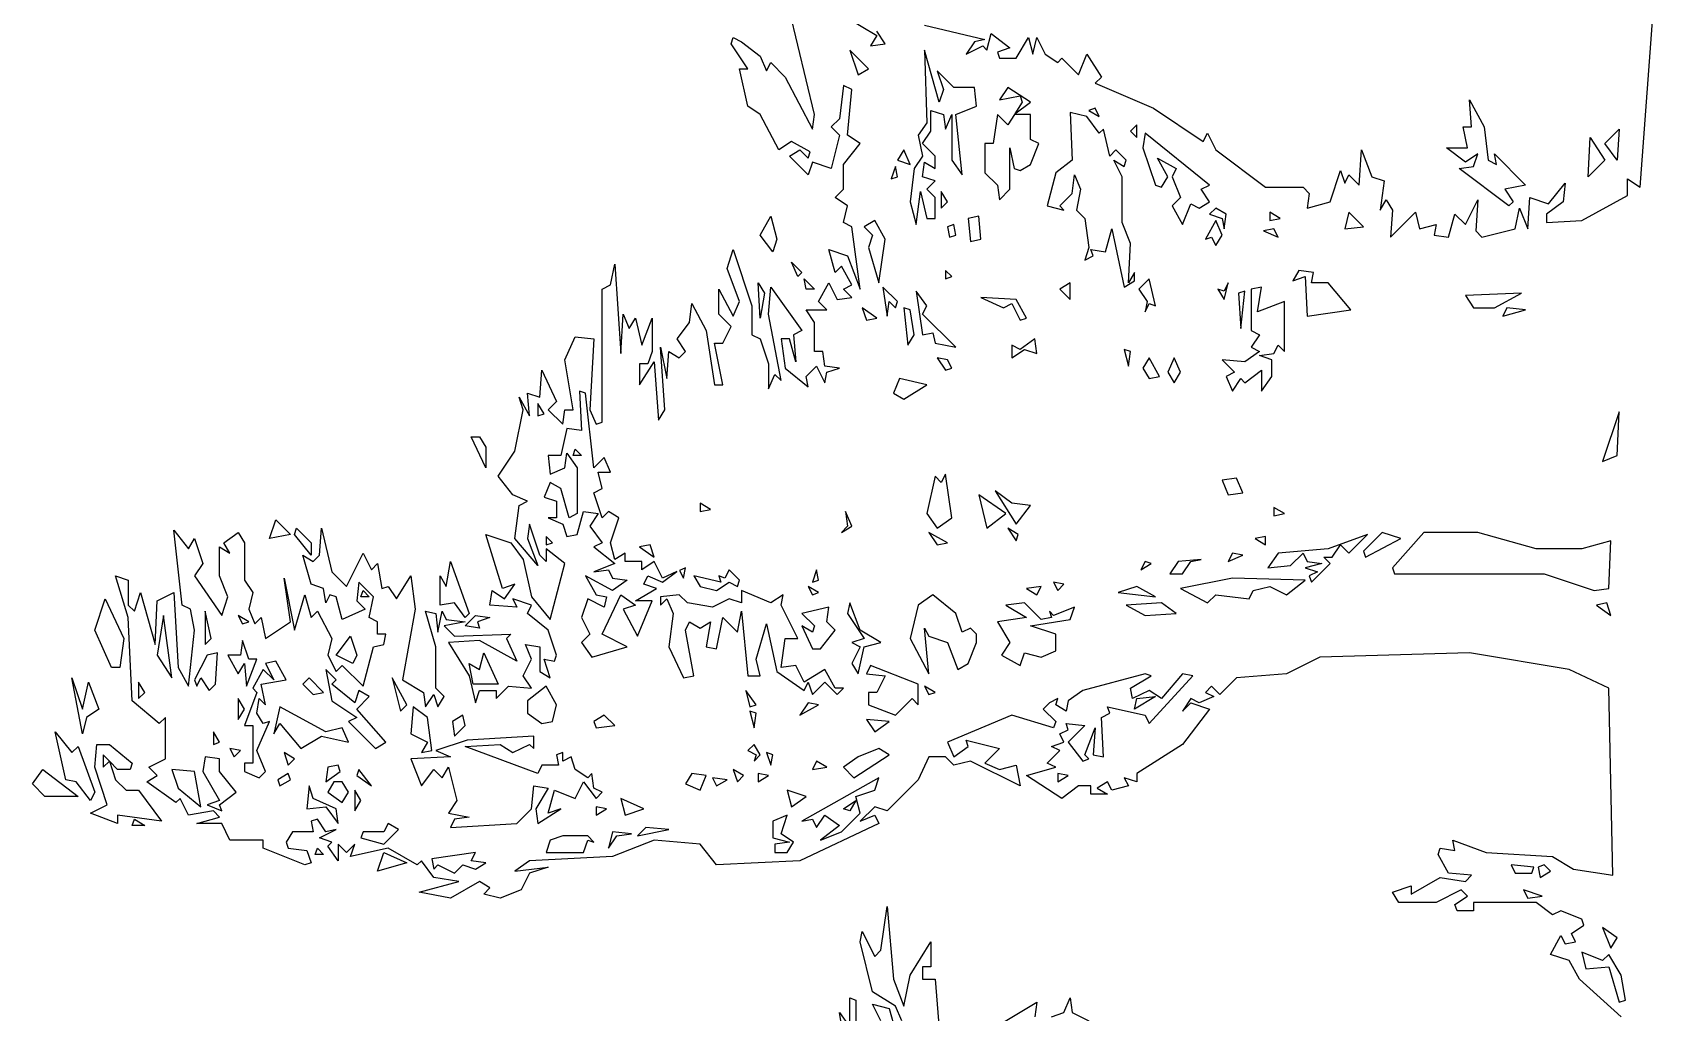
# Model space of a CAD drawing. Header units: millimetres. Extents: x -1916 to 1919, y -2 to 9002.
# Drawn here: x -1837 to -120, y 3879 to 4917 of the extents above; entities that cross this region are included whole.
import ezdxf

# ---------------------------------------------------------------- set-up
doc = ezdxf.new("R2010")
doc.units = ezdxf.units.MM
doc.layers.add('ALMOND-DRAW-PROFILE', color=7, linetype='Continuous', lineweight=25)

msp = doc.modelspace()

# ---------------------------------------------------------------- linework, layer by layer
at = {"layer": 'ALMOND-DRAW-PROFILE'}
for points in [[(-892.7, 4924.9), (-828.9, 4909.5), (-839.9, 4907.3), (-848.7, 4894.1), (-831.1, 4902.9), (-826.7, 4898.5), (-822.3, 4916.1), (-802.5, 4900.7), (-815.7, 4896.3), (-813.5, 4889.7), (-795.9, 4889.7), (-782.7, 4911.7), (-778.3, 4894.1), (-773.9, 4911.7), (-765.1, 4894.1), (-751.8, 4885.3), (-747.4, 4889.7), (-729.8, 4872.1), (-721, 4894.1), (-705.6, 4869.9), (-712.2, 4863.3), (-650.6, 4836.8), (-597.7, 4801.6), (-593.3, 4810.4), (-584.5, 4792.8), (-531.7, 4753.2), (-492.1, 4753.2), (-485.5, 4746.6), (-487.7, 4731.2), (-463.4, 4737.8), (-452.4, 4770.8), (-448, 4757.6), (-443.6, 4766.4), (-432.6, 4755.4), (-430.4, 4792.8), (-419.4, 4764.2), (-406.2, 4759.8), (-410.6, 4729), (-404, 4740), (-397.4, 4729), (-399.6, 4700.3), (-373.2, 4726.8), (-368.8, 4709.1), (-351.2, 4713.6), (-353.4, 4702.5), (-338, 4700.3), (-331.3, 4724.6), (-320.3, 4713.6), (-307.1, 4740), (-309.3, 4706.9), (-302.7, 4700.3), (-267.5, 4709.1), (-263.1, 4731.2), (-254.3, 4709.1), (-252.1, 4742.2), (-232.3, 4735.6), (-214.7, 4757.6), (-216.9, 4737.8), (-234.5, 4724.6), (-234.5, 4715.8), (-197.1, 4718), (-148.6, 4744.4), (-148.6, 4762), (-135.4, 4753.2), (-120, 4957.9)], [(-155.2, 3874.8), (-199.3, 3914.4), (-210.3, 3934.2), (-230.1, 3940.8), (-219.1, 3960.6), (-214.7, 3951.8), (-203.7, 3954), (-208.1, 3962.8), (-194.9, 3971.6), (-197.1, 3978.2), (-219.1, 3987), (-227.9, 3982.6), (-245.5, 3995.8), (-311.5, 3995.8), (-311.5, 3987), (-329.1, 3987), (-331.3, 3993.6), (-318.1, 4002.4), (-324.7, 4009.1), (-351.2, 3995.8), (-390.8, 3995.8), (-397.4, 4006.8), (-377.6, 4013.5), (-377.6, 4004.6), (-346.8, 4022.3), (-320.3, 4017.9), (-313.7, 4024.5), (-338, 4026.7), (-349, 4046.5), (-346.8, 4053.1), (-331.3, 4050.9), (-333.6, 4061.9), (-298.3, 4048.7), (-227.9, 4044.3), (-205.9, 4031.1), (-164, 4024.5), (-168.4, 4222.6), (-210.3, 4242.4), (-315.9, 4260), (-474.5, 4255.6), (-509.7, 4238), (-562.5, 4233.6), (-580.1, 4216), (-588.9, 4224.8), (-595.5, 4218.2), (-586.7, 4213.8), (-602.1, 4207.2), (-610.9, 4211.6), (-619.8, 4198.4), (-610.9, 4207.2), (-591.1, 4200.6), (-619.8, 4163.2), (-668.2, 4132.3), (-668.2, 4123.5), (-681.4, 4127.9), (-677, 4119.1), (-694.6, 4114.7), (-699, 4123.5), (-710, 4116.9), (-699, 4110.3), (-716.6, 4110.3), (-716.6, 4119.1), (-729.8, 4119.1), (-747.4, 4105.9), (-784.9, 4130.1), (-754, 4138.9), (-762.9, 4143.3), (-749.6, 4156.6), (-758.5, 4161), (-745.2, 4165.4), (-749.6, 4174.2), (-740.8, 4178.6), (-743, 4185.2), (-723.2, 4183), (-740.8, 4165.4), (-725.4, 4145.5), (-718.8, 4147.7), (-723.2, 4152.2), (-712.2, 4180.8), (-714.4, 4152.2), (-703.4, 4150), (-705.6, 4191.8), (-696.8, 4196.2), (-699, 4202.8), (-659.4, 4194), (-655, 4185.2), (-608.7, 4235.8), (-619.8, 4238), (-641.8, 4211.6), (-655, 4220.4), (-672.6, 4211.6), (-674.8, 4222.6), (-652.8, 4235.8), (-659.4, 4238), (-725.4, 4220.4), (-740.8, 4209.4), (-743, 4198.4), (-754, 4205), (-751.8, 4211.6), (-760.7, 4207.2), (-767.3, 4200.6), (-754, 4187.4), (-756.3, 4180.8), (-800.3, 4194), (-868.5, 4165.4), (-861.9, 4150), (-846.5, 4161), (-848.7, 4167.6), (-813.5, 4158.8), (-828.9, 4143.3), (-813.5, 4136.7), (-795.9, 4141.1), (-791.5, 4119.1), (-844.3, 4145.5), (-861.9, 4141.1), (-870.7, 4150), (-888.3, 4150), (-899.4, 4125.7), (-932.4, 4092.7), (-945.6, 4097.1), (-961, 4081.7), (-945.6, 4088.3), (-941.2, 4079.5), (-1024.8, 4039.9), (-1112.9, 4035.5), (-1130.5, 4057.5), (-1179, 4061.9), (-1223, 4044.3), (-1311, 4039.9), (-1326.5, 4028.9), (-1291.2, 4033.3), (-1311, 4026.7), (-1319.9, 4009.1), (-1341.9, 4000.2), (-1359.5, 4004.6), (-1352.9, 4011.3), (-1363.9, 4017.9), (-1394.7, 4000.2), (-1427.7, 4006.8), (-1385.9, 4017.9), (-1412.3, 4022.3), (-1425.5, 4039.9), (-1429.9, 4035.5), (-1460.8, 4053.1), (-1500.4, 4044.3), (-1496, 4057.5), (-1504.8, 4048.7), (-1513.6, 4057.5), (-1513.6, 4039.9), (-1524.6, 4055.3), (-1520.2, 4059.7), (-1533.4, 4064.1), (-1515.8, 4072.9), (-1526.8, 4070.7), (-1535.6, 4083.9), (-1542.2, 4081.7), (-1540, 4070.7), (-1562, 4070.7), (-1568.6, 4059.7), (-1566.4, 4053.1), (-1546.6, 4050.9), (-1542.2, 4037.7), (-1548.8, 4035.5), (-1592.8, 4053.1), (-1592.8, 4061.9), (-1628.1, 4061.9), (-1636.9, 4079.5), (-1663.3, 4079.5), (-1639.1, 4086.1), (-1645.7, 4092.7), (-1672.1, 4088.3), (-1680.9, 4105.9), (-1685.3, 4101.5), (-1716.1, 4123.5), (-1705.1, 4130.1), (-1713.9, 4138.9), (-1696.3, 4147.7), (-1696.3, 4191.8), (-1702.9, 4185.2), (-1731.5, 4209.4), (-1735.9, 4297.5), (-1749.2, 4341.5), (-1735.9, 4337.1), (-1735.9, 4310.7), (-1729.3, 4304.1), (-1722.7, 4323.9), (-1707.3, 4268.8), (-1705.1, 4315.1), (-1687.5, 4323.9), (-1683.1, 4244.6), (-1672.1, 4224.8), (-1665.5, 4284.2), (-1669.9, 4306.3), (-1678.7, 4310.7), (-1687.5, 4389.9), (-1672.1, 4370.1), (-1665.5, 4381.1), (-1656.7, 4354.7), (-1665.5, 4341.5), (-1636.9, 4299.7), (-1630.3, 4319.5), (-1639.1, 4341.5), (-1639.1, 4372.3), (-1628.1, 4365.7), (-1634.7, 4376.7), (-1619.3, 4387.7), (-1612.7, 4376.7), (-1612.7, 4337.1), (-1603.9, 4323.9), (-1608.3, 4306.3), (-1601.7, 4290.9), (-1595, 4297.5), (-1590.6, 4275.4), (-1564.2, 4293.1), (-1570.8, 4339.3), (-1559.8, 4284.2), (-1548.8, 4321.7), (-1542.2, 4297.5), (-1535.6, 4304.1), (-1520.2, 4275.4), (-1524.6, 4257.8), (-1515.8, 4240.2), (-1509.2, 4246.8), (-1487.2, 4224.8), (-1476.2, 4266.6), (-1465.2, 4268.8), (-1463, 4279.8), (-1471.8, 4279.8), (-1471.8, 4293.1), (-1480.6, 4297.5), (-1476.2, 4319.5), (-1491.6, 4334.9), (-1493.8, 4315.1), (-1485, 4306.3), (-1509.2, 4295.3), (-1515.8, 4319.5), (-1522.4, 4321.7), (-1526.8, 4312.9), (-1529, 4328.3), (-1542.2, 4332.7), (-1551, 4363.5), (-1540, 4356.9), (-1533.4, 4363.5), (-1531.2, 4392.1), (-1520.2, 4345.9), (-1504.8, 4330.5), (-1487.2, 4365.7), (-1478.4, 4348.1), (-1471.8, 4354.7), (-1467.4, 4328.3), (-1460.8, 4330.5), (-1451.9, 4317.3), (-1436.5, 4341.5), (-1432.1, 4306.3), (-1445.3, 4231.4), (-1423.3, 4218.2), (-1421.1, 4202.8), (-1412.3, 4216), (-1407.9, 4202.8), (-1401.3, 4213.8), (-1410.1, 4222.6), (-1410.1, 4266.6), (-1421.1, 4304.1), (-1410.1, 4301.9), (-1407.9, 4282), (-1403.5, 4304.1), (-1399.1, 4295.3), (-1379.3, 4293.1), (-1401.3, 4288.6), (-1390.3, 4277.6), (-1330.9, 4279.8), (-1335.3, 4275.4), (-1324.3, 4251.2), (-1363.9, 4273.2), (-1396.9, 4271), (-1374.9, 4235.8), (-1368.3, 4207.2), (-1363.9, 4220.4), (-1346.3, 4220.4), (-1346.3, 4211.6), (-1333.1, 4224.8), (-1308.8, 4222.6), (-1317.7, 4235.8), (-1308.8, 4253.4), (-1315.4, 4268.8), (-1300, 4266.6), (-1300, 4240.2), (-1289, 4233.6), (-1295.6, 4253.4), (-1284.6, 4251.2), (-1282.4, 4257.8), (-1291.2, 4284.2), (-1313.2, 4301.9), (-1308.8, 4310.7), (-1328.7, 4317.3), (-1324.3, 4308.5), (-1352.9, 4310.7), (-1350.7, 4326.1), (-1337.5, 4317.3), (-1326.5, 4332.7), (-1339.7, 4328.3), (-1357.3, 4385.5), (-1330.9, 4376.7), (-1317.7, 4359.1), (-1308.8, 4319.5), (-1289, 4295.3), (-1273.6, 4354.7), (-1293.4, 4370.1), (-1293.4, 4356.9), (-1300, 4363.5), (-1311, 4396.5), (-1313.2, 4381.1), (-1302.2, 4352.5), (-1326.5, 4381.1), (-1322.1, 4416.3), (-1313.2, 4420.7), (-1328.7, 4427.3), (-1344.1, 4447.2), (-1326.5, 4473.6), (-1317.7, 4517.6), (-1322.1, 4530.8), (-1311, 4511), (-1313.2, 4535.2), (-1300, 4530.8), (-1297.8, 4559.4), (-1282.4, 4526.4), (-1291.2, 4517.6), (-1275.8, 4502.2), (-1273.6, 4517.6), (-1264.8, 4517.6), (-1273.6, 4570.5), (-1262.6, 4594.7), (-1242.8, 4592.5), (-1247.2, 4517.6), (-1240.6, 4502.2), (-1234, 4504.4), (-1234, 4645.3), (-1225.2, 4649.7), (-1220.8, 4671.7), (-1214.2, 4577.1), (-1212, 4618.9), (-1205.4, 4603.5), (-1198.8, 4614.5), (-1192.2, 4585.9), (-1181.2, 4614.5), (-1181.2, 4579.3), (-1185.6, 4566), (-1194.4, 4566), (-1194.4, 4544), (-1179, 4568.2), (-1174.5, 4506.6), (-1167.9, 4517.6), (-1172.3, 4583.7), (-1165.7, 4550.6), (-1163.5, 4579.3), (-1152.5, 4572.7), (-1145.9, 4579.3), (-1154.7, 4592.5), (-1141.5, 4610.1), (-1139.3, 4629.9), (-1123.9, 4601.3), (-1115.1, 4544), (-1106.3, 4544), (-1115.1, 4588.1), (-1106.3, 4588.1), (-1097.5, 4605.7), (-1110.7, 4618.9), (-1110.7, 4645.3), (-1095.3, 4616.7), (-1088.7, 4632.1), (-1101.9, 4667.3), (-1095.3, 4687.1), (-1075.5, 4627.7), (-1075.5, 4596.9), (-1066.7, 4592.5), (-1057.9, 4566), (-1057.9, 4539.6), (-1051.3, 4555), (-1044.7, 4548.4), (-1057.9, 4618.9), (-1055.7, 4647.5), (-1022.6, 4601.3), (-1031.4, 4596.9), (-1029.2, 4568.2), (-1035.8, 4592.5), (-1044.7, 4592.5), (-1040.3, 4561.6), (-1016, 4541.8), (-1018.2, 4552.8), (-1007.2, 4563.8), (-998.4, 4546.2), (-996.2, 4557.2), (-983, 4561.6), (-998.4, 4563.8), (-1000.6, 4579.3), (-1009.4, 4579.3), (-1009.4, 4610.1), (-1018.2, 4623.3), (-996.2, 4623.3), (-1005, 4632.1), (-994, 4651.9), (-985.2, 4634.3), (-969.8, 4636.5), (-978.6, 4645.3), (-969.8, 4649.7), (-980.8, 4669.5), (-987.4, 4662.9), (-994, 4687.1), (-974.2, 4680.5), (-961, 4645.3), (-969.8, 4711.4), (-978.6, 4715.8), (-974.2, 4733.4), (-987.4, 4742.2), (-978.6, 4751), (-978.6, 4777.4), (-961, 4799.4), (-974.2, 4808.2), (-969.8, 4856.7), (-978.6, 4861.1), (-983, 4825.8), (-991.8, 4817), (-983, 4808.2), (-991.8, 4773), (-1011.6, 4779.6), (-1016, 4766.4), (-1035.8, 4786.2), (-1024.8, 4792.8), (-1016, 4784), (-1013.8, 4790.6), (-1033.6, 4801.6), (-1046.9, 4792.8), (-1066.7, 4830.2), (-1079.9, 4839), (-1088.7, 4878.7), (-1079.9, 4878.7), (-1097.5, 4905.1), (-1095.3, 4911.7), (-1086.5, 4907.3), (-1066.7, 4891.9), (-1060.1, 4876.5), (-1055.7, 4885.3), (-1040.3, 4869.9), (-1011.6, 4814.8), (-1009.4, 4830.2), (-1035.8, 4940.3)], [(-976.4, 4933.7), (-943.4, 4913.9), (-950, 4902.9), (-934.6, 4905.1), (-943.4, 4918.3)], [(-917, 3870.4), (-923.6, 3885.8), (-947.8, 3901.2), (-961, 3954), (-958.8, 3965), (-945.6, 3938.6), (-939, 3945.2), (-932.4, 3991.4), (-925.8, 3914.4), (-914.8, 3885.8), (-908.2, 3918.8), (-886.1, 3954), (-886.1, 3927.6), (-894.9, 3927.6), (-894.9, 3914.4), (-881.7, 3914.4), (-877.3, 3861.5)], [(-939, 3870.4), (-947.8, 3888), (-930.2, 3883.6), (-923.6, 3859.3)], [(-817.9, 3863.7), (-773.9, 3890.2), (-776.1, 3874.8)], [(-758.5, 3874.8), (-745.2, 3879.2), (-738.6, 3894.6), (-736.4, 3879.2), (-718.8, 3870.4)]]:
    msp.add_lwpolyline(points, dxfattribs=at)
for points in [[(-963.2, 4872.1), (-952.2, 4878.7), (-972, 4898.5)], [(-901.6, 4713.6), (-897.2, 4748.8), (-890.5, 4720.2), (-881.7, 4720.2), (-881.7, 4742.2), (-890.5, 4751), (-881.7, 4759.8), (-894.9, 4764.2), (-892.7, 4779.6), (-881.7, 4773), (-881.7, 4786.2), (-894.9, 4799.4), (-886.1, 4812.6), (-886.1, 4834.6), (-872.9, 4830.2), (-870.7, 4814.8), (-864.1, 4830.2), (-864.1, 4781.8), (-853.1, 4766.4), (-859.7, 4830.2), (-837.7, 4839), (-839.9, 4858.9), (-861.9, 4858.9), (-879.5, 4876.5), (-872.9, 4856.7), (-877.3, 4843.4), (-892.7, 4898.5), (-890.5, 4821.4), (-899.4, 4808.2), (-894.9, 4786.2), (-903.8, 4773), (-908.2, 4737.8)], [(-797.3, 4830.8), (-780.5, 4843.4), (-804.7, 4858.9), (-813.5, 4845.6), (-791.5, 4850), (-789.3, 4843.4)], [(-274.1, 4733.4), (-326.9, 4773), (-311.5, 4775.2), (-307.1, 4788.4), (-320.3, 4779.6), (-340.2, 4795), (-318.1, 4795), (-322.5, 4817), (-313.7, 4817), (-315.9, 4845.6), (-300.5, 4817), (-296.1, 4781.8), (-287.3, 4777.4), (-289.5, 4788.4), (-256.5, 4755.4), (-278.5, 4751), (-269.7, 4737.8)], [(-813.5, 4740), (-802.5, 4751), (-802.5, 4795), (-798.1, 4773), (-791.5, 4770.8), (-780.5, 4777.4), (-771.7, 4799.4), (-780.5, 4803.8), (-780.5, 4830.2), (-797.7, 4830.2), (-804.7, 4819.2), (-815.7, 4830.2), (-820.1, 4799.4), (-828.9, 4799.4), (-828.9, 4768.6), (-815.7, 4755.4)], [(-681.4, 4647.5), (-670.4, 4654.1), (-670.4, 4662.9), (-677, 4651.9), (-674.8, 4693.7), (-683.6, 4715.8), (-683.6, 4764.2), (-692.4, 4781.8), (-681.4, 4775.2), (-679.2, 4781.8), (-690.2, 4792.8), (-696.8, 4786.2), (-703.4, 4814.8), (-707.8, 4810.4), (-721, 4828), (-738.6, 4832.4), (-736.4, 4781.8), (-754, 4768.6), (-762.9, 4733.4), (-745.2, 4729), (-749.6, 4733.4), (-736.4, 4746.6), (-734.2, 4766.4), (-727.6, 4751), (-732, 4729), (-723.2, 4720.2), (-718.8, 4689.3), (-723.2, 4676.1), (-714.4, 4680.5), (-716.6, 4687.1), (-701.2, 4684.9), (-694.6, 4709.1)], [(-707.8, 4828), (-712.2, 4836.8), (-718.8, 4834.6)], [(-668.2, 4806), (-668.2, 4819.2), (-674.8, 4812.6)], [(-619.8, 4713.6), (-610.9, 4735.6), (-602.1, 4731.2), (-591.1, 4737.8), (-599.9, 4751), (-591.1, 4755.4), (-659.4, 4810.4), (-661.6, 4795), (-648.4, 4755.4), (-641.8, 4753.2), (-635.2, 4764.2), (-646.2, 4784), (-626.4, 4773), (-630.8, 4764.2), (-622, 4742.2), (-630.8, 4733.4)], [(-159.6, 4781.8), (-172.8, 4799.4), (-157.4, 4814.8)], [(-921.4, 4781.8), (-908.2, 4777.4), (-914.8, 4792.8)], [(-190.4, 4764.2), (-188.2, 4806), (-172.8, 4781.8)], [(-928, 4762), (-921.4, 4764.2), (-923.6, 4775.2)], [(-875.1, 4731.2), (-868.5, 4737.8), (-875.1, 4748.8)], [(-575.7, 4709.1), (-573.5, 4724.6), (-584.5, 4731.2), (-591.1, 4724.6), (-577.9, 4720.2)], [(-527.3, 4718), (-516.3, 4720.2), (-527.3, 4726.8)], [(-448, 4709.1), (-428.2, 4711.4), (-443.6, 4726.8)], [(-1053.5, 4684.9), (-1066.7, 4702.5), (-1055.7, 4722.4), (-1049.1, 4698.1)], [(-941.2, 4651.9), (-934.6, 4698.1), (-945.6, 4718), (-956.6, 4711.4), (-947.8, 4702.5), (-952.2, 4689.3)], [(-866.3, 4700.3), (-859.7, 4702.5), (-861.9, 4713.6), (-868.5, 4711.4)], [(-844.3, 4695.9), (-833.3, 4698.1), (-835.5, 4722.4), (-846.5, 4720.2)], [(-584.5, 4691.5), (-577.9, 4702.5), (-584.5, 4718), (-595.5, 4698.1), (-588.9, 4700.3)], [(-518.5, 4700.3), (-522.9, 4709.1), (-533.9, 4706.9)], [(-1027, 4658.5), (-1033.6, 4673.9), (-1022.6, 4662.9)], [(-1018.2, 4645.3), (-1020.4, 4656.3), (-1009.4, 4645.3)], [(-870.7, 4656.3), (-864.1, 4658.5), (-870.7, 4665.1)], [(-659.4, 4621.1), (-655, 4629.9), (-648.4, 4627.7), (-655, 4656.3), (-666, 4645.3), (-657.2, 4632.1)], [(-487.7, 4616.7), (-441.4, 4623.3), (-465.6, 4651.9), (-483.3, 4651.9), (-481.1, 4662.9), (-496.5, 4665.1), (-503.1, 4654.1), (-489.9, 4658.5)], [(-1066.7, 4614.5), (-1068.9, 4651.9), (-1062.3, 4640.9)], [(-932.4, 4616.7), (-930.2, 4632.1), (-923.6, 4625.5), (-921.4, 4632.1), (-936.8, 4647.5)], [(-881.7, 4588.1), (-859.7, 4583.7), (-894.9, 4618.9), (-890.5, 4627.7), (-901.6, 4643.1), (-894.9, 4596.9), (-883.9, 4599.1)], [(-738.6, 4634.3), (-738.6, 4651.9), (-749.6, 4645.3)], [(-575.7, 4634.3), (-571.3, 4651.9), (-575.7, 4643.1), (-582.3, 4645.3)], [(-566.9, 4537.4), (-558.1, 4550.6), (-553.7, 4546.2), (-536.1, 4559.4), (-536.1, 4537.4), (-525.1, 4552.8), (-525.1, 4570.5), (-538.3, 4574.9), (-522.9, 4577.1), (-518.5, 4585.9), (-511.9, 4579.3), (-511.9, 4632.1), (-540.5, 4621.1), (-536.1, 4647.5), (-547.1, 4645.3), (-547.1, 4601.3), (-538.3, 4596.9), (-547.1, 4583.7), (-538.3, 4579.3), (-553.7, 4568.2), (-577.9, 4570.5), (-564.7, 4557.2), (-573.5, 4552.8)], [(-558.1, 4603.5), (-553.7, 4643.1), (-560.3, 4640.9)], [(-311.5, 4625.5), (-289.5, 4625.5), (-260.9, 4640.9), (-320.3, 4638.7)], [(-954.4, 4612.3), (-943.4, 4614.5), (-958.8, 4625.5)], [(-910.4, 4585.9), (-903.8, 4596.9), (-908.2, 4623.3), (-914.8, 4625.5)], [(-791.5, 4612.3), (-784.9, 4614.5), (-795.9, 4634.3), (-833.3, 4636.5), (-809.1, 4625.5), (-800.3, 4629.9)], [(-280.7, 4616.7), (-256.5, 4623.3), (-276.3, 4625.5)], [(-800.3, 4572.7), (-787.1, 4581.5), (-773.9, 4577.1), (-776.1, 4592.5), (-791.5, 4581.5), (-800.3, 4585.9)], [(-870.7, 4559.4), (-864.1, 4561.6), (-868.5, 4570.5), (-879.5, 4572.7)], [(-677, 4563.8), (-674.8, 4579.3), (-681.4, 4581.5)], [(-655, 4550.6), (-644, 4552.8), (-655, 4572.7), (-661.6, 4561.6)], [(-628.6, 4546.2), (-622, 4557.2), (-628.6, 4572.7), (-635.2, 4557.2)], [(-914.8, 4528.6), (-890.5, 4544), (-919.2, 4550.6), (-925.8, 4535.2)], [(-1245, 4255.6), (-1207.6, 4266.6), (-1234, 4279.8), (-1214.2, 4321.7), (-1198.8, 4310.7), (-1212, 4306.3), (-1196.6, 4277.6), (-1181.2, 4315.1), (-1198.8, 4315.1), (-1176.7, 4328.3), (-1190, 4332.7), (-1185.6, 4341.5), (-1170.1, 4334.9), (-1155.2, 4346.1), (-1170.1, 4339.3), (-1179, 4356.9), (-1192.2, 4348.1), (-1192.2, 4356.9), (-1209.8, 4356.9), (-1209.8, 4365.7), (-1220.8, 4359.1), (-1225.2, 4376.7), (-1216.4, 4403.1), (-1227.4, 4409.7), (-1234, 4403.1), (-1242.8, 4429.5), (-1234, 4434), (-1238.4, 4451.6), (-1225.2, 4451.6), (-1231.8, 4467), (-1242.8, 4456), (-1251.6, 4535.2), (-1258.2, 4537.4), (-1256, 4495.6), (-1271.4, 4497.8), (-1278, 4469.2), (-1291.2, 4469.2), (-1289, 4449.4), (-1273.6, 4456), (-1271.4, 4471.4), (-1260.4, 4456), (-1260.4, 4407.5), (-1269.2, 4403.1), (-1278, 4434), (-1289, 4440.6), (-1295.6, 4425.1), (-1282.4, 4420.7), (-1282.4, 4403.1), (-1291.2, 4403.1), (-1275.8, 4396.5), (-1271.4, 4383.3), (-1260.4, 4385.5), (-1253.8, 4409.7), (-1238.4, 4407.5), (-1247.2, 4394.3), (-1234, 4376.7), (-1242.8, 4372.3), (-1220.8, 4354.7), (-1242.8, 4345.9), (-1227.4, 4348.1), (-1223, 4339.3), (-1207.6, 4337.1), (-1223, 4326.1), (-1251.6, 4341.5), (-1240.6, 4321.7), (-1229.6, 4319.5), (-1231.8, 4308.5), (-1249.4, 4317.3), (-1256, 4297.5), (-1247.2, 4279.8), (-1256, 4271)], [(-1302.2, 4511), (-1295.6, 4513.2), (-1302.2, 4524.2)], [(-175, 4462.6), (-159.6, 4469.2), (-157.4, 4515.4)], [(-1357.3, 4456), (-1372.7, 4489), (-1363.9, 4489), (-1357.3, 4478)], [(-1264.8, 4469.2), (-1262.6, 4475.8), (-1256, 4469.2)], [(-879.5, 4392.1), (-864.1, 4403.1), (-870.7, 4449.4), (-875.1, 4440.6), (-881.7, 4447.2), (-890.5, 4407.5)], [(-795.9, 4396.5), (-780.5, 4416.3), (-800.3, 4418.5), (-817.9, 4431.8)], [(-571.3, 4427.3), (-555.9, 4429.5), (-562.5, 4445), (-577.9, 4442.8)], [(-1130.5, 4409.7), (-1119.5, 4411.9), (-1130.5, 4418.5)], [(-826.7, 4392.1), (-806.9, 4407.5), (-835.5, 4427.3)], [(-522.9, 4405.3), (-511.9, 4407.5), (-522.9, 4414.1)], [(-1586.2, 4381.1), (-1579.6, 4400.9), (-1564.2, 4385.5)], [(-980.8, 4387.7), (-969.8, 4394.3), (-976.4, 4409.7), (-974.2, 4394.3)], [(-1542.2, 4363.5), (-1559.8, 4385.5), (-1557.6, 4392.1), (-1542.2, 4376.7)], [(-1293.4, 4374.5), (-1286.8, 4376.7), (-1293.4, 4383.3)], [(-879.5, 4374.5), (-868.5, 4376.7), (-888.3, 4387.7)], [(-795.9, 4378.9), (-793.7, 4385.5), (-804.7, 4392.1)], [(-531.7, 4374.5), (-531.7, 4383.3), (-542.7, 4381.1)], [(-483.3, 4334.9), (-463.4, 4354.7), (-470, 4361.3), (-461.2, 4361.3), (-452.4, 4374.5), (-443.6, 4365.7), (-423.8, 4385.5), (-465.6, 4370.1), (-518.5, 4365.7), (-529.5, 4350.3), (-505.3, 4352.5), (-492.1, 4365.7), (-487.7, 4356.9), (-472.2, 4354.7), (-489.9, 4350.3), (-476.7, 4345.9), (-485.5, 4341.5)], [(-426, 4361.3), (-388.6, 4381.1), (-408.4, 4387.7), (-428.2, 4367.9)], [(-183.8, 4326.1), (-168.4, 4328.3), (-166.2, 4378.9), (-197.1, 4370.1), (-245.5, 4370.1), (-307.1, 4387.7), (-364.4, 4387.7), (-397.4, 4350.3), (-395.2, 4343.7), (-236.7, 4343.7)], [(-1179, 4361.3), (-1183.4, 4374.5), (-1194.4, 4372.3)], [(-571.3, 4356.9), (-555.9, 4363.5), (-566.9, 4365.7)], [(-1379.3, 4297.5), (-1390.3, 4312.9), (-1405.7, 4310.7), (-1405.7, 4341.5), (-1399.1, 4330.5), (-1394.7, 4356.9), (-1374.9, 4301.9)], [(-1152.2, 4347.4), (-1148.1, 4339.3), (-1145.9, 4350.3)], [(-1112.9, 4326.1), (-1099.7, 4334.9), (-1090.9, 4330.5), (-1088.7, 4337.1), (-1099.7, 4348.1), (-1104.1, 4339.3), (-1110.7, 4341.5), (-1108.5, 4334.9), (-1137.1, 4341.5), (-1130.5, 4330.5)], [(-1011.6, 4334.9), (-1005, 4337.1), (-1007.2, 4348.1)], [(-663.8, 4348.1), (-652.8, 4354.7), (-659.4, 4356.9)], [(-633, 4343.7), (-619.8, 4343.7), (-610.9, 4356.9), (-599.9, 4359.1), (-624.2, 4356.9)], [(-1011.6, 4321.7), (-1005, 4323.9), (-1016, 4330.5)], [(-773.9, 4321.7), (-769.5, 4330.5), (-784.9, 4328.3)], [(-751.8, 4326.1), (-745.2, 4332.7), (-756.3, 4334.9)], [(-688, 4323.9), (-648.4, 4319.5), (-668.2, 4330.5)], [(-593.3, 4312.9), (-584.5, 4321.7), (-549.3, 4317.3), (-544.9, 4326.1), (-527.3, 4330.5), (-509.7, 4321.7), (-489.9, 4337.1), (-566.9, 4339.3), (-622, 4328.3)], [(-1753.6, 4244.6), (-1771.2, 4284.2), (-1760.2, 4317.3), (-1740.4, 4275.4), (-1744.8, 4244.6)], [(-1489.4, 4319.5), (-1487.2, 4326.1), (-1480.6, 4319.5)], [(-1011.6, 4216), (-998.4, 4229.2), (-985.2, 4216), (-978.6, 4222.6), (-987.4, 4222.6), (-998.4, 4242.4), (-1020.4, 4229.2), (-1029.2, 4246.8), (-1044.7, 4244.6), (-1040.3, 4275.4), (-1027, 4275.4), (-1044.7, 4310.7), (-1042.5, 4321.7), (-1055.7, 4312.9), (-1086.5, 4326.1), (-1086.5, 4312.9), (-1099.7, 4317.3), (-1117.3, 4308.5), (-1143.7, 4312.9), (-1152.5, 4321.7), (-1172.3, 4319.5), (-1172.3, 4310.7), (-1165.7, 4317.3), (-1159.1, 4301.9), (-1163.5, 4266.6), (-1148.1, 4233.6), (-1137.1, 4235.8), (-1145.9, 4284.2), (-1141.5, 4293.1), (-1130.5, 4286.4), (-1119.5, 4293.1), (-1123.9, 4266.6), (-1112.9, 4264.4), (-1106.3, 4297.5), (-1090.9, 4282), (-1086.5, 4304.1), (-1079.9, 4235.8), (-1066.7, 4235.8), (-1071.1, 4253.4), (-1060.1, 4290.9), (-1049.1, 4240.2), (-1020.4, 4220.4), (-1016, 4229.2)], [(-963.2, 4238), (-956.6, 4266.6), (-939, 4271), (-961, 4284.2), (-972, 4312.9), (-974.2, 4301.9), (-956.6, 4275.4), (-969.8, 4271), (-961, 4266.6), (-969.8, 4249)], [(-888.3, 4238), (-892.7, 4286.4), (-888.3, 4277.6), (-868.5, 4271), (-857.5, 4242.4), (-846.5, 4249), (-837.7, 4271), (-837.7, 4279.8), (-844.3, 4286.4), (-853.1, 4282), (-859.7, 4301.9), (-883.9, 4321.7), (-899.4, 4310.7), (-908.2, 4275.4)], [(-791.5, 4246.8), (-787.1, 4260), (-769.5, 4255.6), (-754, 4262.2), (-754, 4279.8), (-780.5, 4288.6), (-738.6, 4295.3), (-734.2, 4308.5), (-756.3, 4299.7), (-760.7, 4304.1), (-758.5, 4297.5), (-769.5, 4295.3), (-787.1, 4312.9), (-806.9, 4310.7), (-784.9, 4297.5), (-815.7, 4293.1), (-802.5, 4271), (-811.3, 4257.8)], [(-659.4, 4299.7), (-626.4, 4301.9), (-641.8, 4312.9), (-679.2, 4310.7)], [(-166.2, 4299.7), (-170.6, 4312.9), (-181.6, 4310.7)], [(-1689.7, 4233.6), (-1698.5, 4299.7), (-1705.1, 4257.8)], [(-1654.5, 4268.8), (-1647.9, 4275.4), (-1654.5, 4304.1)], [(-1614.9, 4290.9), (-1608.3, 4293.1), (-1619.3, 4299.7)], [(-1379.3, 4288.6), (-1368.3, 4299.7), (-1352.9, 4297.5), (-1366.1, 4293.1), (-1363.9, 4286.4)], [(-1011.6, 4264.4), (-1002.8, 4264.4), (-987.4, 4284.2), (-996.2, 4293.1), (-994, 4308.5), (-1022.6, 4301.9), (-1009.4, 4288.6), (-1011.6, 4282), (-1022.6, 4288.6)], [(-1498.2, 4249), (-1515.8, 4257.8), (-1500.4, 4277.6), (-1493.8, 4257.8)], [(-1650.1, 4220.4), (-1643.5, 4227), (-1641.3, 4260), (-1652.3, 4257.8), (-1665.5, 4231.4), (-1663.3, 4224.8), (-1658.9, 4233.6)], [(-1610.5, 4224.8), (-1599.5, 4253.4), (-1608.3, 4253.4), (-1614.9, 4273.2), (-1617.1, 4257.8), (-1630.3, 4257.8), (-1619.3, 4238), (-1612.7, 4249)], [(-1370.5, 4227), (-1374.9, 4249), (-1363.9, 4242.4), (-1359.5, 4260), (-1344.1, 4227)], [(-1597.2, 4127.9), (-1590.6, 4134.5), (-1599.5, 4156.6), (-1586.2, 4187.4), (-1592.8, 4185.2), (-1599.5, 4196.2), (-1597.2, 4211.6), (-1590.6, 4205), (-1595, 4227), (-1568.6, 4231.4), (-1579.6, 4251.2), (-1590.6, 4249), (-1581.8, 4231.4), (-1592.8, 4242.4), (-1603.9, 4222.6), (-1599.5, 4218.2), (-1612.7, 4183), (-1603.9, 4183), (-1603.9, 4143.3), (-1612.7, 4143.3), (-1612.7, 4134.5)], [(-1474, 4158.8), (-1463, 4165.4), (-1493.8, 4200.6), (-1480.6, 4213.8), (-1491.6, 4220.4), (-1496, 4207.2), (-1520.2, 4227), (-1515.8, 4231.4), (-1526.8, 4242.4), (-1520.2, 4209.4), (-1493.8, 4191.8), (-1502.6, 4187.4)], [(-923.6, 4194), (-906, 4211.6), (-899.4, 4205), (-899.4, 4227), (-950, 4246.8), (-954.4, 4238), (-934.6, 4235.8), (-943.4, 4218.2), (-952.2, 4218.2), (-952.2, 4205)], [(-1784.4, 4174.2), (-1795.4, 4233.6), (-1784.4, 4200.6), (-1777.8, 4229.2), (-1766.8, 4200.6), (-1780, 4191.8)], [(-1724.9, 4211.6), (-1718.3, 4218.2), (-1724.9, 4229.2)], [(-1540, 4216), (-1529, 4218.2), (-1544.4, 4233.6), (-1551, 4227)], [(-1447.5, 4198.4), (-1440.9, 4205), (-1456.3, 4233.6)], [(-1297.8, 4185.2), (-1286.8, 4187.4), (-1282.4, 4205), (-1293.4, 4224.8), (-1313.2, 4209.4), (-1313.2, 4196.2)], [(-888.3, 4216), (-881.7, 4218.2), (-892.7, 4224.8)], [(-1619.3, 4189.6), (-1612.7, 4200.6), (-1619.3, 4211.6)], [(-1077.7, 4202.8), (-1071.1, 4205), (-1082.1, 4220.4)], [(-670.4, 4200.6), (-668.2, 4211.6), (-648.4, 4213.8)], [(-1553.2, 4158.8), (-1531.2, 4172), (-1502.6, 4165.4), (-1509.2, 4180.8), (-1526.8, 4176.4), (-1575.2, 4202.8), (-1581.8, 4174.2), (-1575.2, 4185.2)], [(-1425.5, 4154.4), (-1414.5, 4156.6), (-1418.9, 4191.8), (-1434.3, 4202.8), (-1436.5, 4174.2), (-1418.9, 4165.4)], [(-1390.3, 4172), (-1379.3, 4183), (-1381.5, 4194), (-1392.5, 4187.4)], [(-1240.6, 4180.8), (-1220.8, 4183), (-1231.8, 4194), (-1242.8, 4187.4)], [(-1073.3, 4180.8), (-1071.1, 4196.2), (-1077.7, 4198.4)], [(-1024.8, 4194), (-1005, 4205), (-1016, 4207.2)], [(-1775.6, 4103.7), (-1791, 4123.5), (-1802, 4125.7), (-1813, 4176.4), (-1795.4, 4154.4), (-1788.8, 4161), (-1771.2, 4112.5)], [(-1645.7, 4163.2), (-1639.1, 4165.4), (-1645.7, 4176.4)], [(-945.6, 4176.4), (-930.2, 4187.4), (-954.4, 4189.6)], [(-1755.8, 4145.5), (-1749.2, 4125.7), (-1738.1, 4114.7), (-1724.9, 4114.7), (-1700.7, 4081.7), (-1747, 4088.3), (-1747, 4079.5), (-1775.6, 4090.5), (-1758, 4099.3), (-1771.2, 4138.9), (-1769, 4163.2), (-1755.8, 4163.2), (-1731.5, 4143.3), (-1733.7, 4136.7), (-1747, 4136.7)], [(-1623.7, 4150), (-1617.1, 4156.6), (-1628.1, 4158.8)], [(-1394.7, 4075.1), (-1324.3, 4079.5), (-1308.8, 4094.9), (-1306.6, 4119.1), (-1291.2, 4116.9), (-1304.4, 4094.9), (-1302.2, 4079.5), (-1278, 4094.9), (-1291.2, 4090.5), (-1284.6, 4114.7), (-1262.6, 4105.9), (-1253.8, 4123.5), (-1240.6, 4105.9), (-1234, 4112.5), (-1242.8, 4116.9), (-1245, 4132.3), (-1249.4, 4127.9), (-1262.6, 4136.7), (-1267, 4150), (-1275.8, 4145.5), (-1275.8, 4154.4), (-1282.4, 4152.2), (-1280.2, 4141.1), (-1297.8, 4141.1), (-1302.2, 4132.3), (-1379.3, 4161), (-1341.9, 4163.2), (-1328.7, 4154.4), (-1311, 4163.2), (-1306.6, 4158.8), (-1306.6, 4172), (-1377.1, 4167.6), (-1410.1, 4156.6), (-1394.7, 4150), (-1436.5, 4147.7), (-1425.5, 4119.1), (-1412.3, 4136.7), (-1403.5, 4127.9), (-1396.9, 4138.9), (-1388.1, 4103.7), (-1396.9, 4090.5), (-1374.9, 4086.1), (-1390.3, 4083.9)], [(-1073.3, 4145.5), (-1066.7, 4152.2), (-1073.3, 4163.2), (-1079.9, 4156.6), (-1071.1, 4152.2)], [(-967.6, 4127.9), (-930.2, 4152.2), (-941.2, 4158.8), (-963.2, 4150), (-978.6, 4138.9)], [(-1755.8, 4145.5), (-1755.8, 4145.5), (-1762.4, 4152.2), (-1762.4, 4138.9)], [(-1636.9, 4092.7), (-1639.1, 4099.3), (-1621.5, 4112.5), (-1639.1, 4134.5), (-1639.1, 4147.7), (-1654.5, 4150), (-1656.7, 4134.5), (-1639.1, 4103.7), (-1652.3, 4099.3)], [(-1566.4, 4141.1), (-1559.8, 4147.7), (-1570.8, 4154.4)], [(-1526.8, 4123.5), (-1511.4, 4134.5), (-1513.6, 4141.1), (-1524.6, 4138.9)], [(-1055.7, 4141.1), (-1053.5, 4152.2), (-1060.1, 4154.4)], [(-1011.6, 4136.7), (-996.2, 4138.9), (-1007.2, 4145.5)], [(-1824, 4108.1), (-1837.2, 4121.3), (-1826.2, 4136.7), (-1788.8, 4108.1)], [(-1658.9, 4097.1), (-1665.5, 4134.5), (-1689.7, 4136.7), (-1683.1, 4116.9)], [(-1575.2, 4119.1), (-1564.2, 4125.7), (-1566.4, 4132.3), (-1577.4, 4125.7)], [(-1509.2, 4101.5), (-1502.6, 4112.5), (-1509.2, 4123.5), (-1518, 4123.5), (-1524.6, 4112.5)], [(-1478.4, 4119.1), (-1491.6, 4136.7), (-1493.8, 4130.1)], [(-1130.5, 4114.7), (-1123.9, 4130.1), (-1139.3, 4132.3), (-1145.9, 4121.3)], [(-1112.9, 4119.1), (-1101.9, 4125.7), (-1117.3, 4127.9)], [(-1090.9, 4123.5), (-1084.3, 4130.1), (-1095.3, 4136.7)], [(-1068.9, 4123.5), (-1057.9, 4130.1), (-1068.9, 4132.3)], [(-1002.8, 4061.9), (-980.8, 4070.7), (-961, 4090.5), (-965.4, 4108.1), (-945.6, 4114.7), (-941.2, 4127.9), (-1022.6, 4081.7), (-1011.6, 4083.9), (-1007.2, 4075.1), (-998.4, 4088.3), (-983, 4077.3)], [(-751.8, 4123.5), (-740.8, 4130.1), (-751.8, 4132.3)], [(-1513.6, 4079.5), (-1515.8, 4094.9), (-1540, 4105.9), (-1544.4, 4119.1), (-1546.6, 4094.9), (-1526.8, 4097.1)], [(-1496, 4092.7), (-1489.4, 4103.7), (-1496, 4114.7)], [(-1209.8, 4088.3), (-1190, 4094.9), (-1214.2, 4105.9)], [(-1033.6, 4097.1), (-1018.2, 4108.1), (-1038.1, 4114.7)], [(-1240.6, 4088.3), (-1229.6, 4094.9), (-1240.6, 4097.1)], [(-1051.3, 4048.7), (-1038.1, 4048.7), (-1031.4, 4059.7), (-1044.7, 4068.5), (-1038.1, 4088.3), (-1053.5, 4081.7), (-1053.5, 4064.1), (-1035.8, 4059.7), (-1051.3, 4057.5)], [(-978.6, 4094.9), (-965.4, 4103.7), (-972, 4092.7)], [(-1731.5, 4077.3), (-1729.3, 4083.9), (-1718.3, 4077.3)], [(-1489.4, 4064.1), (-1465.2, 4057.5), (-1449.7, 4072.9), (-1460.8, 4079.5), (-1465.2, 4070.7), (-1487.2, 4070.7)], [(-1227.4, 4053.1), (-1218.6, 4066.3), (-1203.2, 4068.5), (-1223, 4070.7)], [(-1196.6, 4066.3), (-1163.5, 4072.9), (-1187.8, 4075.1)], [(-1537.8, 4046.5), (-1535.6, 4053.1), (-1529, 4046.5)], [(-1293.4, 4048.7), (-1253.8, 4048.7), (-1249.4, 4061.9), (-1242.8, 4059.7), (-1249.4, 4066.3), (-1275.8, 4066.3), (-1289, 4061.9)], [(-1471.8, 4028.9), (-1465.2, 4048.7), (-1440.9, 4037.7)], [(-1390.3, 4026.7), (-1381.5, 4035.5), (-1368.3, 4031.1), (-1357.3, 4037.7), (-1372.7, 4039.9), (-1368.3, 4048.7), (-1414.5, 4042.1), (-1412.3, 4031.1), (-1407.9, 4035.5)], [(-267.5, 4026.7), (-249.9, 4026.7), (-247.7, 4033.3), (-271.9, 4035.5)], [(-241.1, 4022.3), (-230.1, 4028.9), (-236.7, 4035.5), (-243.3, 4033.3)], [(-254.3, 4000.2), (-238.9, 4002.4), (-258.7, 4009.1)], [(-166.2, 3947.4), (-159.6, 3958.4), (-175, 3969.4)], [(-157.4, 3890.2), (-150.8, 3892.4), (-155.2, 3918.8), (-168.4, 3940.8), (-175, 3934.2), (-197.1, 3943), (-192.7, 3925.4), (-168.4, 3927.6)], [(-947.8, 3813.1), (-969.8, 3830.7), (-969.8, 3848.3), (-978.6, 3852.7), (-983, 3879.2), (-972, 3863.7), (-972, 3894.6), (-965.4, 3892.4), (-965.4, 3857.1), (-956.6, 3857.1), (-947.8, 3839.5)]]:
    msp.add_lwpolyline(points, close=True, dxfattribs=at)

doc.saveas('drawing.dxf')
